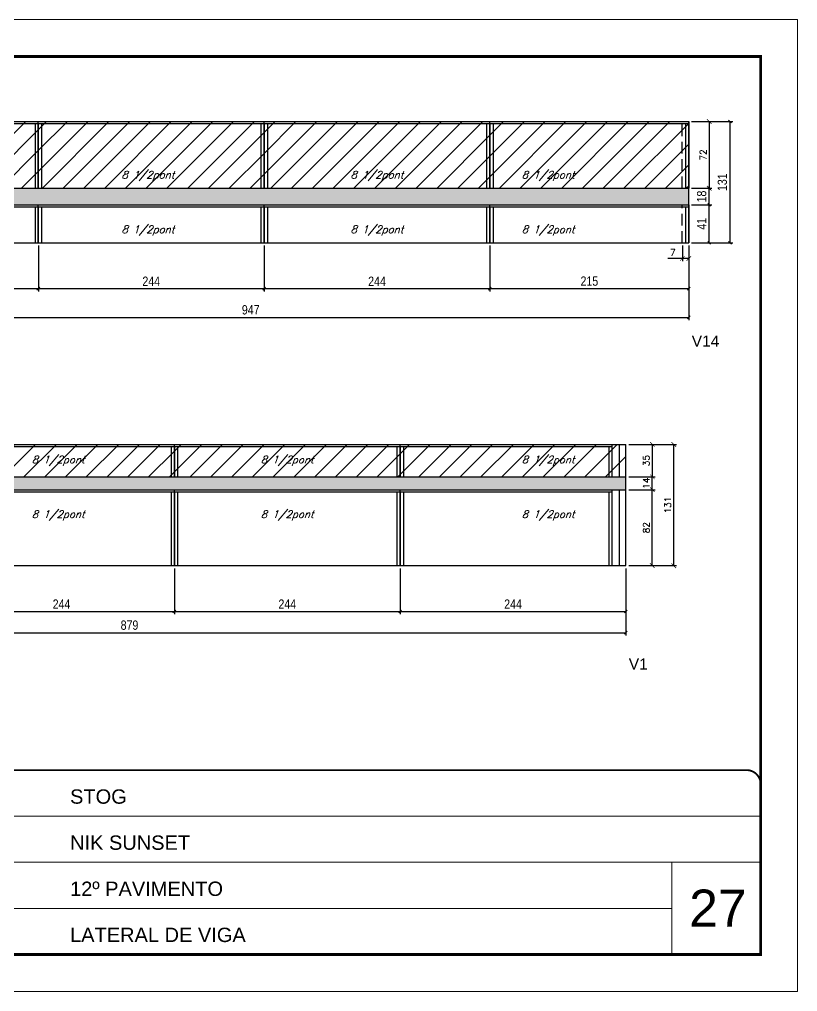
# Model space of a CAD drawing. Extents: x -10448 to -1189, y -11772 to 17235.
# Drawn here: x -6621 to -5780, y 8903 to 9953 of the extents above; entities that cross this region are included whole.
import ezdxf

# ---------------------------------------------------------------- set-up
doc = ezdxf.new("R2010")
doc.units = 0
for name, pattern in [('CONTINUO', [0]), ('DASHED', [0.75, 0.5, -0.25]), ('HIDDEN', [0.375, 0.25, -0.125])]:
    doc.linetypes.add(name, pattern=pattern)
for name, color, linetype in [('5', 5, 'Continuous'), ('COTA', 241, 'Continuous'), ('Painéis', 200, 'Continuous'), ('Reaproveitamento', 251, 'Continuous'), ('SARR_2.2x7', 40, 'Continuous'), ('SARR_3.5x7', 81, 'Continuous'), ('texto', 7, 'Continuous')]:
    doc.layers.add(name, color=color, linetype=linetype)
for name, color, linetype, lineweight in [('CARIMBO', 255, 'Continuous', 9), ('Folhas', 255, 'Continuous', 9), ('SARRAFO DE PRESSAO', 251, 'DASHED', 9)]:
    doc.layers.add(name, color=color, linetype=linetype, lineweight=lineweight)
doc.styles.add('ARIAL', font='arial.ttf')
doc.styles.add('COTA TECNICA', font='techl___.ttf', dxfattribs={"height": 10})
doc.styles.add('Romans', font='romans.shx')
doc.styles.get("Standard").update_dxf_attribs({"font": 'arial.ttf'})
doc.dimstyles.new('Cota Paínel', dxfattribs={"dimtxt": 7, "dimasz": 5, "dimexe": 3, "dimexo": 3, "dimgap": 3, "dimtad": 1, "dimdec": 1, "dimzin": 12, "dimdsep": 46, "dimtxsty": 'Romans', "dimblk": 'ARCHTICK', "dimcen": 0, "dimclrd": 4, "dimclre": 4, "dimclrt": 1, "dimadec": 1, "dimazin": 3, "dimtfac": 1, "dimtdec": 1, "dimtmove": 0, "dimatfit": 3, "dimldrblk": 'OBLIQUE', "dimfxl": 1, "dimtolj": 1, "dimtzin": 12, "dimarcsym": 0})
doc.dimstyles.new('PAINEL', dxfattribs={"dimtxt": 10, "dimasz": 3, "dimexe": 3, "dimexo": 3, "dimgap": 3, "dimtad": 1, "dimdec": 1, "dimzin": 12, "dimdsep": 46, "dimtxsty": 'COTA TECNICA', "dimblk1": 'OBLIQUE', "dimblk2": 'OBLIQUE', "dimsah": 1, "dimcen": 0.9, "dimclrd": 4, "dimclre": 4, "dimclrt": 240, "dimadec": 1, "dimazin": 3, "dimtfac": 1, "dimtdec": 1, "dimtmove": 0, "dimatfit": 3, "dimfxl": 1, "dimtolj": 1, "dimtzin": 12, "dimarcsym": 0})

# ---------------------------------------------------------------- blocks, each defined once
blk = doc.blocks.new('9999999999')
at = {"color": 30, "linetype": 'CONTINUO'}
for p, q in [((98564.6, 34379.6), (99584, 34379.6)), ((98564.6, 34329.8), (99488, 34329.8)), ((99584, 34329.8), (99488, 34329.8)), ((99488, 34329.8), (99488, 34230.2)), ((98564.6, 34280), (99488, 34280))]:
    blk.add_line(p, q, dxfattribs=at)
at = {"color": 30, "linetype": 'CONTINUO', "const_width": 2}
blk.add_lwpolyline([(99584, 34230.2), (99584, 34414.4, 0.414214), (99569, 34429.4), (98229, 34429.4, 0.414214), (98214, 34414.4), (98214, 34245.2, 0.414214), (98229, 34230.2), (99584, 34230.2)], format="xyb", dxfattribs=at)
at = {"layer": 'Folhas'}
blk.add_lwpolyline([(98139, 34190.2), (99624, 34190.2), (99624, 35240.2), (98139, 35240.2)], close=True, dxfattribs=at)
at = {"layer": 'Folhas', "color": 30, "const_width": 3}
blk.add_lwpolyline([(98214, 34230.2), (99584, 34230.2), (99584, 35200.2), (98214, 35200.2)], close=True, dxfattribs=at)
at = {"color": 7, "linetype": 'Continuous', "ltscale": 5, "style": 'ARIAL'}
for s, height, p in [('STOG', 15.48, (98837.7, 34393.1)), ('NIK SUNSET', 15.48, (98837.7, 34343.3)), ('12º PAVIMENTO', 15.483, (98837.7, 34293.5)), ('LATERAL DE VIGA', 15.483, (98837.7, 34243.7))]:
    blk.add_text(s, height=height, dxfattribs=at).set_placement(p)
blk = doc.blocks.new('_Oblique')
at = {"color": 0, "linetype": 'ByBlock', "lineweight": -2}
blk.add_line((-0.5, -0.5), (0.5, 0.5), dxfattribs=at)
blk = doc.blocks.new('*D701')
at = {"layer": 'COTA', "color": 4, "linetype": 'ByBlock', "lineweight": -2, "transparency": 16777216}
for p, q in [((-5894.3, 9752.5), (-5872.3, 9752.5)), ((-5875.3, 9711.5), (-5875.3, 9752.5)), ((-5894.3, 9711.5), (-5872.3, 9711.5))]:
    blk.add_line(p, q, dxfattribs=at)
at = {"layer": 'Defpoints', "color": 0, "linetype": 'ByBlock', "transparency": 16777216}
for p in [(-5897.3, 9752.5), (-5875.3, 9752.5), (-5897.3, 9711.5)]:
    blk.add_point(p, dxfattribs=at)
at = {"layer": 'COTA', "color": 4, "linetype": 'ByBlock', "lineweight": -2, "transparency": 16777216, "xscale": 3, "yscale": 3, "zscale": 3}
for p, rotation in [((-5875.3, 9752.5), 90), ((-5875.3, 9711.5), 270)]:
    blk.add_blockref('_Oblique', p, dxfattribs=dict(at, rotation=rotation))
at = {"layer": 'COTA', "color": 240, "linetype": 'ByBlock', "transparency": 16777216, "insert": (-5883.4, 9732), "char_height": 10, "attachment_point": 5, "rotation": 90, "style": 'COTA TECNICA'}
blk.add_mtext('\\A1;41', dxfattribs=at)
blk = doc.blocks.new('*D702')
at = {"layer": 'COTA', "color": 4, "linetype": 'ByBlock', "lineweight": -2, "transparency": 16777216}
for p, q in [((-5894.3, 9770.5), (-5872.3, 9770.5)), ((-5875.3, 9752.5), (-5875.3, 9770.5)), ((-5894.3, 9752.5), (-5872.3, 9752.5))]:
    blk.add_line(p, q, dxfattribs=at)
at = {"layer": 'Defpoints', "color": 0, "linetype": 'ByBlock', "transparency": 16777216}
for p in [(-5897.3, 9770.5), (-5875.3, 9770.5), (-5897.3, 9752.5)]:
    blk.add_point(p, dxfattribs=at)
at = {"layer": 'COTA', "color": 4, "linetype": 'ByBlock', "lineweight": -2, "transparency": 16777216, "xscale": 3, "yscale": 3, "zscale": 3}
for p, rotation in [((-5875.3, 9770.5), 90), ((-5875.3, 9752.5), 270)]:
    blk.add_blockref('_Oblique', p, dxfattribs=dict(at, rotation=rotation))
at = {"layer": 'COTA', "color": 240, "linetype": 'ByBlock', "transparency": 16777216, "insert": (-5883.4, 9761.5), "char_height": 10, "attachment_point": 5, "rotation": 90, "style": 'COTA TECNICA'}
blk.add_mtext('\\A1;18', dxfattribs=at)
blk = doc.blocks.new('*D703')
at = {"layer": 'COTA', "color": 4, "linetype": 'ByBlock', "lineweight": -2, "transparency": 16777216}
for p, q in [((-5894.3, 9842.5), (-5849.8, 9842.5)), ((-5852.8, 9711.5), (-5852.8, 9842.5)), ((-5894.3, 9711.5), (-5849.8, 9711.5))]:
    blk.add_line(p, q, dxfattribs=at)
at = {"layer": 'Defpoints', "color": 0, "linetype": 'ByBlock', "transparency": 16777216}
for p in [(-5897.3, 9842.5), (-5852.8, 9842.5), (-5897.3, 9711.5)]:
    blk.add_point(p, dxfattribs=at)
at = {"layer": 'COTA', "color": 4, "linetype": 'ByBlock', "lineweight": -2, "transparency": 16777216, "xscale": 3, "yscale": 3, "zscale": 3}
for p, rotation in [((-5852.8, 9842.5), 90), ((-5852.8, 9711.5), 270)]:
    blk.add_blockref('_Oblique', p, dxfattribs=dict(at, rotation=rotation))
at = {"layer": 'COTA', "color": 240, "linetype": 'ByBlock', "transparency": 16777216, "insert": (-5861.1, 9777), "char_height": 10, "attachment_point": 5, "rotation": 90, "style": 'COTA TECNICA'}
blk.add_mtext('\\A1;131', dxfattribs=at)
blk = doc.blocks.new('*D704')
at = {"layer": 'COTA', "color": 4, "linetype": 'ByBlock', "lineweight": -2, "transparency": 16777216}
for p, q in [((-6844.3, 9708.5), (-6844.3, 9659)), ((-6600.3, 9708.5), (-6600.3, 9659)), ((-6844.3, 9662), (-6600.3, 9662))]:
    blk.add_line(p, q, dxfattribs=at)
at = {"layer": 'Defpoints', "color": 0, "linetype": 'ByBlock', "transparency": 16777216}
for p in [(-6844.3, 9711.5), (-6600.3, 9711.5), (-6600.3, 9662)]:
    blk.add_point(p, dxfattribs=at)
at = {"layer": 'COTA', "color": 4, "linetype": 'ByBlock', "lineweight": -2, "transparency": 16777216, "xscale": 3, "yscale": 3, "zscale": 3, "rotation": 180}
blk.add_blockref('_Oblique', (-6844.3, 9662), dxfattribs=at)
at = {"layer": 'COTA', "color": 4, "linetype": 'ByBlock', "lineweight": -2, "transparency": 16777216, "xscale": 3, "yscale": 3, "zscale": 3}
blk.add_blockref('_Oblique', (-6600.3, 9662), dxfattribs=at)
at = {"layer": 'COTA', "color": 240, "linetype": 'ByBlock', "transparency": 16777216, "insert": (-6722.3, 9670), "char_height": 10, "attachment_point": 5, "style": 'COTA TECNICA'}
blk.add_mtext('\\A1;244', dxfattribs=at)
blk = doc.blocks.new('*D705')
at = {"layer": 'COTA', "color": 4, "linetype": 'ByBlock', "lineweight": -2, "transparency": 16777216}
for p, q in [((-6600.3, 9708.5), (-6600.3, 9659)), ((-6356.3, 9708.5), (-6356.3, 9659)), ((-6600.3, 9662), (-6356.3, 9662))]:
    blk.add_line(p, q, dxfattribs=at)
at = {"layer": 'Defpoints', "color": 0, "linetype": 'ByBlock', "transparency": 16777216}
for p in [(-6600.3, 9711.5), (-6356.3, 9711.5), (-6356.3, 9662)]:
    blk.add_point(p, dxfattribs=at)
at = {"layer": 'COTA', "color": 4, "linetype": 'ByBlock', "lineweight": -2, "transparency": 16777216, "xscale": 3, "yscale": 3, "zscale": 3, "rotation": 180}
blk.add_blockref('_Oblique', (-6600.3, 9662), dxfattribs=at)
at = {"layer": 'COTA', "color": 4, "linetype": 'ByBlock', "lineweight": -2, "transparency": 16777216, "xscale": 3, "yscale": 3, "zscale": 3}
blk.add_blockref('_Oblique', (-6356.3, 9662), dxfattribs=at)
at = {"layer": 'COTA', "color": 240, "linetype": 'ByBlock', "transparency": 16777216, "insert": (-6478.3, 9670), "char_height": 10, "attachment_point": 5, "style": 'COTA TECNICA'}
blk.add_mtext('\\A1;244', dxfattribs=at)
blk = doc.blocks.new('*D706')
at = {"layer": 'COTA', "color": 4, "linetype": 'ByBlock', "lineweight": -2, "transparency": 16777216}
for p, q in [((-6844.3, 9708.5), (-6844.3, 9628)), ((-5897.3, 9708.5), (-5897.3, 9628)), ((-6844.3, 9631), (-5897.3, 9631))]:
    blk.add_line(p, q, dxfattribs=at)
at = {"layer": 'Defpoints', "color": 0, "linetype": 'ByBlock', "transparency": 16777216}
for p in [(-6844.3, 9711.5), (-5897.3, 9711.5), (-5897.3, 9631)]:
    blk.add_point(p, dxfattribs=at)
at = {"layer": 'COTA', "color": 4, "linetype": 'ByBlock', "lineweight": -2, "transparency": 16777216, "xscale": 3, "yscale": 3, "zscale": 3, "rotation": 180}
blk.add_blockref('_Oblique', (-6844.3, 9631), dxfattribs=at)
at = {"layer": 'COTA', "color": 4, "linetype": 'ByBlock', "lineweight": -2, "transparency": 16777216, "xscale": 3, "yscale": 3, "zscale": 3}
blk.add_blockref('_Oblique', (-5897.3, 9631), dxfattribs=at)
at = {"layer": 'COTA', "color": 240, "linetype": 'ByBlock', "transparency": 16777216, "insert": (-6370.8, 9639.1), "char_height": 10, "attachment_point": 5, "style": 'COTA TECNICA'}
blk.add_mtext('\\A1;947', dxfattribs=at)
blk = doc.blocks.new('*D707')
at = {"layer": 'COTA', "color": 4, "linetype": 'ByBlock', "lineweight": -2, "transparency": 16777216}
for p, q in [((-6112.3, 9708.5), (-6112.3, 9659)), ((-5897.3, 9696.3), (-5897.3, 9659)), ((-6112.3, 9662), (-5897.3, 9662))]:
    blk.add_line(p, q, dxfattribs=at)
at = {"layer": 'Defpoints', "color": 0, "linetype": 'ByBlock', "transparency": 16777216}
for p in [(-6112.3, 9711.5), (-5897.3, 9699.3), (-5897.3, 9662)]:
    blk.add_point(p, dxfattribs=at)
at = {"layer": 'COTA', "color": 4, "linetype": 'ByBlock', "lineweight": -2, "transparency": 16777216, "xscale": 3, "yscale": 3, "zscale": 3, "rotation": 180}
blk.add_blockref('_Oblique', (-6112.3, 9662), dxfattribs=at)
at = {"layer": 'COTA', "color": 4, "linetype": 'ByBlock', "lineweight": -2, "transparency": 16777216, "xscale": 3, "yscale": 3, "zscale": 3}
blk.add_blockref('_Oblique', (-5897.3, 9662), dxfattribs=at)
at = {"layer": 'COTA', "color": 240, "linetype": 'ByBlock', "transparency": 16777216, "insert": (-6004.8, 9670.1), "char_height": 10, "attachment_point": 5, "style": 'COTA TECNICA'}
blk.add_mtext('\\A1;215', dxfattribs=at)
blk = doc.blocks.new('*D708')
at = {"layer": 'COTA', "color": 4, "linetype": 'ByBlock', "lineweight": -2, "transparency": 16777216}
for p, q in [((-6356.3, 9708.5), (-6356.3, 9659)), ((-6112.3, 9708.5), (-6112.3, 9659)), ((-6356.3, 9662), (-6112.3, 9662))]:
    blk.add_line(p, q, dxfattribs=at)
at = {"layer": 'Defpoints', "color": 0, "linetype": 'ByBlock', "transparency": 16777216}
for p in [(-6356.3, 9711.5), (-6112.3, 9711.5), (-6112.3, 9662)]:
    blk.add_point(p, dxfattribs=at)
at = {"layer": 'COTA', "color": 4, "linetype": 'ByBlock', "lineweight": -2, "transparency": 16777216, "xscale": 3, "yscale": 3, "zscale": 3, "rotation": 180}
blk.add_blockref('_Oblique', (-6356.3, 9662), dxfattribs=at)
at = {"layer": 'COTA', "color": 4, "linetype": 'ByBlock', "lineweight": -2, "transparency": 16777216, "xscale": 3, "yscale": 3, "zscale": 3}
blk.add_blockref('_Oblique', (-6112.3, 9662), dxfattribs=at)
at = {"layer": 'COTA', "color": 240, "linetype": 'ByBlock', "transparency": 16777216, "insert": (-6234.3, 9670), "char_height": 10, "attachment_point": 5, "style": 'COTA TECNICA'}
blk.add_mtext('\\A1;244', dxfattribs=at)
blk = doc.blocks.new('_ArchTick')
at = {"color": 0, "linetype": 'ByBlock', "const_width": 0.15}
blk.add_lwpolyline([(-0.5, -0.5), (0.5, 0.5)], dxfattribs=at)
blk = doc.blocks.new('*D709')
at = {"layer": 'COTA', "color": 4, "lineweight": -2, "transparency": 16777216}
for p, q in [((-5894.3, 9842.5), (-5872.3, 9842.5)), ((-5875.3, 9842.5), (-5875.3, 9770.5)), ((-5894.3, 9770.5), (-5872.3, 9770.5))]:
    blk.add_line(p, q, dxfattribs=at)
at = {"layer": 'Defpoints', "color": 0, "transparency": 16777216}
for p in [(-5897.3, 9842.5), (-5897.3, 9770.5), (-5875.3, 9770.5)]:
    blk.add_point(p, dxfattribs=at)
at = {"layer": 'COTA', "color": 4, "lineweight": -2, "transparency": 16777216, "xscale": 5, "yscale": 5, "zscale": 5}
for p, rotation in [((-5875.3, 9842.5), 90), ((-5875.3, 9770.5), 270)]:
    blk.add_blockref('_ArchTick', p, dxfattribs=dict(at, rotation=rotation))
at = {"layer": 'COTA', "color": 1, "transparency": 16777216, "insert": (-5881.8, 9806.5), "char_height": 7, "attachment_point": 5, "rotation": 90, "style": 'Romans'}
blk.add_mtext('\\A1;72', dxfattribs=at)
blk = doc.blocks.new('*D711')
at = {"layer": 'COTA', "color": 4, "lineweight": -2, "transparency": 16777216}
for p, q in [((-5904.3, 9708.5), (-5904.3, 9691.6)), ((-5897.3, 9708.5), (-5897.3, 9691.6)), ((-5904.3, 9694.6), (-5920, 9694.6)), ((-5897.3, 9694.6), (-5904.3, 9694.6))]:
    blk.add_line(p, q, dxfattribs=at)
at = {"layer": 'Defpoints', "color": 0, "transparency": 16777216}
for p in [(-5904.3, 9711.5), (-5897.3, 9711.5), (-5904.3, 9694.6)]:
    blk.add_point(p, dxfattribs=at)
at = {"layer": 'COTA', "color": 4, "lineweight": -2, "transparency": 16777216, "xscale": 5, "yscale": 5, "zscale": 5, "rotation": 180}
blk.add_blockref('_ArchTick', (-5904.3, 9694.6), dxfattribs=at)
at = {"layer": 'COTA', "color": 4, "lineweight": -2, "transparency": 16777216, "xscale": 5, "yscale": 5, "zscale": 5}
blk.add_blockref('_ArchTick', (-5897.3, 9694.6), dxfattribs=at)
at = {"layer": 'COTA', "color": 1, "transparency": 16777216, "insert": (-5914.7, 9701.1), "char_height": 7, "attachment_point": 5, "style": 'Romans'}
blk.add_mtext('\\A1;7', dxfattribs=at)
blk = doc.blocks.new('*D712')
at = {"layer": 'COTA', "color": 4, "lineweight": -2, "transparency": 16777216}
for p, q in [((-5962.3, 9444.8), (-5933.8, 9444.8)), ((-5936.8, 9362.8), (-5936.8, 9444.8)), ((-5962.3, 9362.8), (-5933.8, 9362.8))]:
    blk.add_line(p, q, dxfattribs=at)
at = {"layer": 'Defpoints', "color": 0, "transparency": 16777216}
for p in [(-5965.3, 9444.8), (-5936.8, 9444.8), (-5965.3, 9362.8)]:
    blk.add_point(p, dxfattribs=at)
at = {"layer": 'COTA', "color": 4, "lineweight": -2, "transparency": 16777216, "xscale": 5, "yscale": 5, "zscale": 5}
for p, rotation in [((-5936.8, 9444.8), 90), ((-5936.8, 9362.8), 270)]:
    blk.add_blockref('_ArchTick', p, dxfattribs=dict(at, rotation=rotation))
at = {"layer": 'COTA', "color": 1, "transparency": 16777216, "insert": (-5943.3, 9403.8), "char_height": 7, "attachment_point": 5, "rotation": 90, "style": 'Romans'}
blk.add_mtext('\\A1;82', dxfattribs=at)
blk = doc.blocks.new('*D713')
at = {"layer": 'COTA', "color": 4, "lineweight": -2, "transparency": 16777216}
for p, q in [((-5962.3, 9458.8), (-5933.8, 9458.8)), ((-5936.8, 9444.8), (-5936.8, 9458.8)), ((-5962.3, 9444.8), (-5933.8, 9444.8))]:
    blk.add_line(p, q, dxfattribs=at)
at = {"layer": 'Defpoints', "color": 0, "transparency": 16777216}
for p in [(-5965.3, 9458.8), (-5936.8, 9458.8), (-5965.3, 9444.8)]:
    blk.add_point(p, dxfattribs=at)
at = {"layer": 'COTA', "color": 4, "lineweight": -2, "transparency": 16777216, "xscale": 5, "yscale": 5, "zscale": 5}
for p, rotation in [((-5936.8, 9458.8), 90), ((-5936.8, 9444.8), 270)]:
    blk.add_blockref('_ArchTick', p, dxfattribs=dict(at, rotation=rotation))
at = {"layer": 'COTA', "color": 1, "transparency": 16777216, "insert": (-5943.3, 9451.8), "char_height": 7, "attachment_point": 5, "rotation": 90, "style": 'Romans'}
blk.add_mtext('\\A1;14', dxfattribs=at)
blk = doc.blocks.new('*D714')
at = {"layer": 'COTA', "color": 4, "lineweight": -2, "transparency": 16777216}
for p, q in [((-5962.3, 9493.8), (-5910.6, 9493.8)), ((-5913.6, 9362.8), (-5913.6, 9493.8)), ((-5962.3, 9362.8), (-5910.6, 9362.8))]:
    blk.add_line(p, q, dxfattribs=at)
at = {"layer": 'Defpoints', "color": 0, "transparency": 16777216}
for p in [(-5965.3, 9493.8), (-5913.6, 9493.8), (-5965.3, 9362.8)]:
    blk.add_point(p, dxfattribs=at)
at = {"layer": 'COTA', "color": 4, "lineweight": -2, "transparency": 16777216, "xscale": 5, "yscale": 5, "zscale": 5}
for p, rotation in [((-5913.6, 9493.8), 90), ((-5913.6, 9362.8), 270)]:
    blk.add_blockref('_ArchTick', p, dxfattribs=dict(at, rotation=rotation))
at = {"layer": 'COTA', "color": 1, "transparency": 16777216, "insert": (-5920.1, 9428.3), "char_height": 7, "attachment_point": 5, "rotation": 90, "style": 'Romans'}
blk.add_mtext('\\A1;131', dxfattribs=at)
blk = doc.blocks.new('*D716')
at = {"layer": 'COTA', "color": 4, "linetype": 'ByBlock', "lineweight": -2, "transparency": 16777216}
for p, q in [((-6697.3, 9359.8), (-6697.3, 9310.3)), ((-6453.3, 9359.8), (-6453.3, 9310.3)), ((-6697.3, 9313.3), (-6453.3, 9313.3))]:
    blk.add_line(p, q, dxfattribs=at)
at = {"layer": 'Defpoints', "color": 0, "linetype": 'ByBlock', "transparency": 16777216}
for p in [(-6697.3, 9362.8), (-6453.3, 9362.8), (-6453.3, 9313.3)]:
    blk.add_point(p, dxfattribs=at)
at = {"layer": 'COTA', "color": 4, "linetype": 'ByBlock', "lineweight": -2, "transparency": 16777216, "xscale": 3, "yscale": 3, "zscale": 3, "rotation": 180}
blk.add_blockref('_Oblique', (-6697.3, 9313.3), dxfattribs=at)
at = {"layer": 'COTA', "color": 4, "linetype": 'ByBlock', "lineweight": -2, "transparency": 16777216, "xscale": 3, "yscale": 3, "zscale": 3}
blk.add_blockref('_Oblique', (-6453.3, 9313.3), dxfattribs=at)
at = {"layer": 'COTA', "color": 240, "linetype": 'ByBlock', "transparency": 16777216, "insert": (-6575.3, 9321.3), "char_height": 10, "attachment_point": 5, "style": 'COTA TECNICA'}
blk.add_mtext('\\A1;244', dxfattribs=at)
blk = doc.blocks.new('*D717')
at = {"layer": 'COTA', "color": 4, "linetype": 'ByBlock', "lineweight": -2, "transparency": 16777216}
for p, q in [((-6844.3, 9359.8), (-6844.3, 9287.4)), ((-5965.3, 9359.8), (-5965.3, 9287.4)), ((-6844.3, 9290.4), (-5965.3, 9290.4))]:
    blk.add_line(p, q, dxfattribs=at)
at = {"layer": 'Defpoints', "color": 0, "linetype": 'ByBlock', "transparency": 16777216}
for p in [(-6844.3, 9362.8), (-5965.3, 9362.8), (-5965.3, 9290.4)]:
    blk.add_point(p, dxfattribs=at)
at = {"layer": 'COTA', "color": 4, "linetype": 'ByBlock', "lineweight": -2, "transparency": 16777216, "xscale": 3, "yscale": 3, "zscale": 3, "rotation": 180}
blk.add_blockref('_Oblique', (-6844.3, 9290.4), dxfattribs=at)
at = {"layer": 'COTA', "color": 4, "linetype": 'ByBlock', "lineweight": -2, "transparency": 16777216, "xscale": 3, "yscale": 3, "zscale": 3}
blk.add_blockref('_Oblique', (-5965.3, 9290.4), dxfattribs=at)
at = {"layer": 'COTA', "color": 240, "linetype": 'ByBlock', "transparency": 16777216, "insert": (-6501.8, 9298.5), "char_height": 10, "attachment_point": 5, "style": 'COTA TECNICA'}
blk.add_mtext('\\A1;879', dxfattribs=at)
blk = doc.blocks.new('*D718')
at = {"layer": 'COTA', "color": 4, "linetype": 'ByBlock', "lineweight": -2, "transparency": 16777216}
for p, q in [((-6209.3, 9359.8), (-6209.3, 9310.3)), ((-5965.3, 9347.6), (-5965.3, 9310.3)), ((-6209.3, 9313.3), (-5965.3, 9313.3))]:
    blk.add_line(p, q, dxfattribs=at)
at = {"layer": 'Defpoints', "color": 0, "linetype": 'ByBlock', "transparency": 16777216}
for p in [(-6209.3, 9362.8), (-5965.3, 9350.6), (-5965.3, 9313.3)]:
    blk.add_point(p, dxfattribs=at)
at = {"layer": 'COTA', "color": 4, "linetype": 'ByBlock', "lineweight": -2, "transparency": 16777216, "xscale": 3, "yscale": 3, "zscale": 3, "rotation": 180}
blk.add_blockref('_Oblique', (-6209.3, 9313.3), dxfattribs=at)
at = {"layer": 'COTA', "color": 4, "linetype": 'ByBlock', "lineweight": -2, "transparency": 16777216, "xscale": 3, "yscale": 3, "zscale": 3}
blk.add_blockref('_Oblique', (-5965.3, 9313.3), dxfattribs=at)
at = {"layer": 'COTA', "color": 240, "linetype": 'ByBlock', "transparency": 16777216, "insert": (-6087.3, 9321.3), "char_height": 10, "attachment_point": 5, "style": 'COTA TECNICA'}
blk.add_mtext('\\A1;244', dxfattribs=at)
blk = doc.blocks.new('*D720')
at = {"layer": 'COTA', "color": 4, "linetype": 'ByBlock', "lineweight": -2, "transparency": 16777216}
for p, q in [((-6453.3, 9359.8), (-6453.3, 9310.3)), ((-6209.3, 9359.8), (-6209.3, 9310.3)), ((-6453.3, 9313.3), (-6209.3, 9313.3))]:
    blk.add_line(p, q, dxfattribs=at)
at = {"layer": 'Defpoints', "color": 0, "linetype": 'ByBlock', "transparency": 16777216}
for p in [(-6453.3, 9362.8), (-6209.3, 9362.8), (-6209.3, 9313.3)]:
    blk.add_point(p, dxfattribs=at)
at = {"layer": 'COTA', "color": 4, "linetype": 'ByBlock', "lineweight": -2, "transparency": 16777216, "xscale": 3, "yscale": 3, "zscale": 3, "rotation": 180}
blk.add_blockref('_Oblique', (-6453.3, 9313.3), dxfattribs=at)
at = {"layer": 'COTA', "color": 4, "linetype": 'ByBlock', "lineweight": -2, "transparency": 16777216, "xscale": 3, "yscale": 3, "zscale": 3}
blk.add_blockref('_Oblique', (-6209.3, 9313.3), dxfattribs=at)
at = {"layer": 'COTA', "color": 240, "linetype": 'ByBlock', "transparency": 16777216, "insert": (-6331.3, 9321.3), "char_height": 10, "attachment_point": 5, "style": 'COTA TECNICA'}
blk.add_mtext('\\A1;244', dxfattribs=at)
blk = doc.blocks.new('*D719')
at = {"layer": 'COTA', "color": 4, "lineweight": -2, "transparency": 16777216}
for p, q in [((-5962.3, 9493.8), (-5933.8, 9493.8)), ((-5936.8, 9493.8), (-5936.8, 9458.8)), ((-5962.3, 9458.8), (-5933.8, 9458.8))]:
    blk.add_line(p, q, dxfattribs=at)
at = {"layer": 'Defpoints', "color": 0, "transparency": 16777216}
for p in [(-5965.3, 9493.8), (-5965.3, 9458.8), (-5936.8, 9458.8)]:
    blk.add_point(p, dxfattribs=at)
at = {"layer": 'COTA', "color": 4, "lineweight": -2, "transparency": 16777216, "xscale": 5, "yscale": 5, "zscale": 5}
for p, rotation in [((-5936.8, 9493.8), 90), ((-5936.8, 9458.8), 270)]:
    blk.add_blockref('_ArchTick', p, dxfattribs=dict(at, rotation=rotation))
at = {"layer": 'COTA', "color": 1, "transparency": 16777216, "insert": (-5943.3, 9476.3), "char_height": 7, "attachment_point": 5, "rotation": 90, "style": 'Romans'}
blk.add_mtext('\\A1;35', dxfattribs=at)

msp = doc.modelspace()

# ---------------------------------------------------------------- hatches: boundary and pattern name
at = {"layer": 'COTA', "linetype": 'ByBlock'}
h = msp.add_hatch(dxfattribs=at)
h.set_pattern_fill('AR-CONC', color=256, scale=0.03)
h.paths.add_polyline_path([(-6844.34, 9770.52), (-6844.34, 9752.52), (-5897.34, 9752.52), (-5897.34, 9770.52)])
h = msp.add_hatch(dxfattribs=at)
h.set_pattern_fill('AR-CONC', color=256, scale=0.03)
h.paths.add_polyline_path([(-5965.34, 9444.82), (-5965.34, 9458.82), (-6844.34, 9458.82), (-6844.34, 9444.82)])
at = {"layer": 'Reaproveitamento'}
h = msp.add_hatch(dxfattribs=at)
h.set_pattern_fill('ANSI31', color=256, scale=5)
h.paths.add_polyline_path([(-6844.34, 9842.52), (-6844.34, 9770.52), (-6600.34, 9770.52), (-6600.34, 9842.52)])
h = msp.add_hatch(dxfattribs=at)
h.set_pattern_fill('ANSI31', color=256, scale=5)
h.paths.add_polyline_path([(-6600.34, 9842.52), (-6600.34, 9770.52), (-6356.34, 9770.52), (-6356.34, 9842.52)])
h = msp.add_hatch(dxfattribs=at)
h.set_pattern_fill('ANSI31', color=256, scale=5)
h.paths.add_polyline_path([(-6356.34, 9842.52), (-6356.34, 9770.52), (-6112.34, 9770.52), (-6112.34, 9842.52)])
h = msp.add_hatch(dxfattribs=at)
h.set_pattern_fill('ANSI31', color=256, scale=5)
h.paths.add_polyline_path([(-6112.34, 9842.52), (-6112.34, 9770.52), (-5897.34, 9770.52), (-5897.34, 9842.52)])
h = msp.add_hatch(dxfattribs=at)
h.set_pattern_fill('ANSI31', color=256, scale=5)
h.paths.add_polyline_path([(-6697.34, 9493.82), (-6697.34, 9458.82), (-6453.34, 9458.82), (-6453.34, 9493.82)])
h = msp.add_hatch(dxfattribs=at)
h.set_pattern_fill('ANSI31', color=256, scale=5)
h.paths.add_polyline_path([(-6209.34, 9458.82), (-6209.34, 9493.82), (-6453.34, 9493.82), (-6453.34, 9458.82)])
h = msp.add_hatch(dxfattribs=at)
h.set_pattern_fill('ANSI31', color=256, scale=5)
h.paths.add_polyline_path([(-6209.34, 9493.82), (-6209.34, 9458.82), (-5965.34, 9458.82), (-5965.34, 9493.82)])

# ---------------------------------------------------------------- linework, layer by layer
at = {"layer": 'COTA', "linetype": 'ByBlock'}
for p, q in [((-5897.34, 9752.52), (-5897.34, 9770.52)), ((-5965.34, 9444.82), (-5965.34, 9458.82))]:
    msp.add_line(p, q, dxfattribs=at)
at = {"layer": 'Painéis', "linetype": 'ByBlock'}
for p, q in [((-6844.34, 9842.52), (-5897.34, 9842.52)), ((-6600.34, 9770.52), (-6600.34, 9842.52)), ((-6356.34, 9770.52), (-6356.34, 9842.52)), ((-6112.34, 9770.52), (-6112.34, 9842.52)), ((-5897.34, 9770.52), (-5897.34, 9842.52)), ((-6844.34, 9770.52), (-5897.34, 9770.52)), ((-6844.34, 9752.52), (-5897.34, 9752.52)), ((-6600.34, 9711.52), (-6600.34, 9752.52)), ((-6356.34, 9711.52), (-6356.34, 9752.52)), ((-6112.34, 9711.52), (-6112.34, 9752.52)), ((-5897.34, 9711.52), (-5897.34, 9752.52)), ((-6844.34, 9711.52), (-5897.34, 9711.52)), ((-6844.34, 9493.82), (-5965.34, 9493.82)), ((-6453.34, 9458.82), (-6453.34, 9493.82)), ((-6209.34, 9458.82), (-6209.34, 9493.82)), ((-5965.34, 9458.82), (-5965.34, 9493.82)), ((-6844.34, 9458.82), (-5965.34, 9458.82)), ((-6844.34, 9444.82), (-5965.34, 9444.82)), ((-6453.34, 9362.82), (-6453.34, 9444.82)), ((-6209.34, 9362.82), (-6209.34, 9444.82)), ((-5965.34, 9362.82), (-5965.34, 9444.82)), ((-6844.34, 9362.82), (-5965.34, 9362.82))]:
    msp.add_line(p, q, dxfattribs=at)
at = {"layer": 'SARR_2.2x7', "linetype": 'Continuous'}
for p, q in [((-6844.34, 9840.32), (-6600.34, 9840.32)), ((-6600.34, 9840.32), (-6356.34, 9840.32)), ((-6356.34, 9840.32), (-6112.34, 9840.32)), ((-6112.34, 9840.32), (-5897.34, 9840.32)), ((-6844.34, 9750.32), (-6600.34, 9750.32)), ((-6600.34, 9750.32), (-6356.34, 9750.32)), ((-6356.34, 9750.32), (-6112.34, 9750.32)), ((-6112.34, 9750.32), (-5897.34, 9750.32)), ((-5972.34, 9458.82), (-5972.34, 9493.82)), ((-6697.34, 9491.62), (-6453.34, 9491.62)), ((-6453.34, 9491.62), (-6209.34, 9491.62)), ((-6209.34, 9491.62), (-5980.34, 9491.62)), ((-6697.34, 9442.62), (-6453.34, 9442.62)), ((-6453.34, 9442.62), (-6209.34, 9442.62)), ((-6209.34, 9442.62), (-5980.34, 9442.62)), ((-5972.34, 9362.82), (-5972.34, 9444.82))]:
    msp.add_line(p, q, dxfattribs=at)
at = {"layer": 'SARR_2.2x7', "linetype": 'HIDDEN', "ltscale": 50}
for p, q in [((-5904.34, 9770.52), (-5904.34, 9842.52)), ((-5904.34, 9711.52), (-5904.34, 9752.52))]:
    msp.add_line(p, q, dxfattribs=at)
at = {"layer": 'SARR_3.5x7'}
for p, q in [((-6603.84, 9840.32), (-6603.84, 9770.52)), ((-6600.34, 9840.32), (-6600.34, 9770.52)), ((-6596.84, 9840.32), (-6596.84, 9770.52)), ((-6359.84, 9840.32), (-6359.84, 9770.52)), ((-6356.34, 9840.32), (-6356.34, 9770.52)), ((-6352.84, 9840.32), (-6352.84, 9770.52)), ((-6115.84, 9840.32), (-6115.84, 9770.52)), ((-6112.34, 9840.32), (-6112.34, 9770.52)), ((-6108.84, 9840.32), (-6108.84, 9770.52)), ((-5900.84, 9840.32), (-5900.84, 9770.52)), ((-5897.34, 9842.52), (-5897.34, 9770.52)), ((-6603.84, 9770.52), (-6600.34, 9770.52)), ((-6600.34, 9770.52), (-6596.84, 9770.52)), ((-6359.84, 9770.52), (-6356.34, 9770.52)), ((-6356.34, 9770.52), (-6352.84, 9770.52)), ((-6115.84, 9770.52), (-6112.34, 9770.52)), ((-6112.34, 9770.52), (-6108.84, 9770.52)), ((-5900.84, 9770.52), (-5897.34, 9770.52)), ((-6603.84, 9750.32), (-6603.84, 9711.52)), ((-6600.34, 9750.32), (-6600.34, 9711.52)), ((-6596.84, 9750.32), (-6596.84, 9711.52)), ((-6359.84, 9750.32), (-6359.84, 9711.52)), ((-6356.34, 9750.32), (-6356.34, 9711.52)), ((-6352.84, 9750.32), (-6352.84, 9711.52)), ((-6115.84, 9750.32), (-6115.84, 9711.52)), ((-6112.34, 9750.32), (-6112.34, 9711.52)), ((-6108.84, 9750.32), (-6108.84, 9711.52)), ((-5900.84, 9750.32), (-5900.84, 9711.52)), ((-5897.34, 9752.52), (-5897.34, 9711.52)), ((-6603.84, 9711.52), (-6600.34, 9711.52)), ((-6600.34, 9711.52), (-6596.84, 9711.52)), ((-6359.84, 9711.52), (-6356.34, 9711.52)), ((-6356.34, 9711.52), (-6352.84, 9711.52)), ((-6115.84, 9711.52), (-6112.34, 9711.52)), ((-6112.34, 9711.52), (-6108.84, 9711.52)), ((-5900.84, 9711.52), (-5897.34, 9711.52)), ((-5980.34, 9493.82), (-5980.34, 9458.82)), ((-6456.84, 9491.62), (-6456.84, 9458.82)), ((-6453.34, 9491.62), (-6453.34, 9458.82)), ((-6449.84, 9491.62), (-6449.84, 9458.82)), ((-6212.84, 9491.62), (-6212.84, 9458.82)), ((-6209.34, 9491.62), (-6209.34, 9458.82)), ((-6205.84, 9491.62), (-6205.84, 9458.82)), ((-5983.84, 9491.62), (-5983.84, 9458.82)), ((-6456.84, 9458.82), (-6453.34, 9458.82)), ((-6453.34, 9458.82), (-6449.84, 9458.82)), ((-6212.84, 9458.82), (-6209.34, 9458.82)), ((-6209.34, 9458.82), (-6205.84, 9458.82)), ((-5983.84, 9458.82), (-5980.34, 9458.82)), ((-6456.84, 9442.62), (-6456.84, 9362.82)), ((-6453.34, 9442.62), (-6453.34, 9362.82)), ((-6449.84, 9442.62), (-6449.84, 9362.82)), ((-6212.84, 9442.62), (-6212.84, 9362.82)), ((-6209.34, 9442.62), (-6209.34, 9362.82)), ((-6205.84, 9442.62), (-6205.84, 9362.82)), ((-5983.84, 9442.62), (-5983.84, 9362.82)), ((-5980.34, 9444.82), (-5980.34, 9362.82)), ((-6456.84, 9362.82), (-6453.34, 9362.82)), ((-6453.34, 9362.82), (-6449.84, 9362.82)), ((-6212.84, 9362.82), (-6209.34, 9362.82)), ((-6209.34, 9362.82), (-6205.84, 9362.82)), ((-5983.84, 9362.82), (-5980.34, 9362.82))]:
    msp.add_line(p, q, dxfattribs=at)

# ---------------------------------------------------------------- block references
at = {"layer": 'SARRAFO DE PRESSAO', "color": 6, "linetype": 'ByBlock'}
msp.add_blockref('9999999999', (-105403.76, -25287.43), dxfattribs=at)

# ---------------------------------------------------------------- texts
at = {"layer": '5', "linetype": 'Continuous'}
for s, p in [('V14', (-5894.18, 9599.31)), ('V1', (-5962.18, 9250.6))]:
    msp.add_text(s, height=12, rotation=0.00004, dxfattribs=at).set_placement(p)
at = {"layer": 'CARIMBO', "style": 'ARIAL'}
msp.add_text('27', height=40, dxfattribs=at).set_placement((-5896.92, 8972.92))
at = {"layer": 'texto', "color": 2, "char_height": 8, "attachment_point": 5, "style": 'Romans'}
for insert in [(-6481.84, 9783.74), (-6234.34, 9783.74), (-6049.34, 9783.74), (-6481.84, 9724.74), (-6234.34, 9724.74), (-6049.34, 9724.74), (-6578.84, 9476.04), (-6331.34, 9476.04), (-6049.34, 9476.04), (-6578.84, 9417.04), (-6331.34, 9417.04), (-6049.34, 9417.04)]:
    msp.add_mtext('{\\Q19;\\C256;8 1/2pont}', dxfattribs=dict(at, insert=insert))

# ---------------------------------------------------------------- dimensions: what is measured, and where the dimension line sits
at = {"layer": 'COTA'}
for base, p1, p2, picture, middle in [((-5875.34, 9770.52), (-5897.34, 9842.52), (-5897.34, 9770.52), '*D709', (-5881.84, 9806.52)), ((-5936.76, 9458.82), (-5965.34, 9493.82), (-5965.34, 9458.82), '*D719', (-5943.26, 9476.32)), ((-5936.76, 9444.82), (-5965.34, 9362.82), (-5965.34, 9444.82), '*D712', (-5943.26, 9403.82))]:
    dim = msp.add_linear_dim(base=base, p1=p1, p2=p2, angle=90, dimstyle='Cota Paínel', dxfattribs=at)
    dim.commit()
    dim.dimension.update_dxf_attribs({"geometry": picture, "text_midpoint": middle})
at = {"layer": 'COTA', "linetype": 'ByBlock'}
for base, p1, p2, picture, middle in [((-5852.84, 9842.52), (-5897.34, 9711.52), (-5897.34, 9842.52), '*D703', (-5861.06, 9777.02)), ((-5875.34, 9770.52), (-5897.34, 9752.52), (-5897.34, 9770.52), '*D702', (-5883.43, 9761.52)), ((-5875.34, 9752.52), (-5897.34, 9711.52), (-5897.34, 9752.52), '*D701', (-5883.41, 9732.02))]:
    dim = msp.add_linear_dim(base=base, p1=p1, p2=p2, angle=90, dimstyle='PAINEL', dxfattribs=at)
    dim.commit()
    dim.dimension.update_dxf_attribs({"geometry": picture, "text_midpoint": middle})
for base, p1, p2, picture, middle in [((-6600.34, 9661.96), (-6844.34, 9711.52), (-6600.34, 9711.52), '*D704', (-6722.34, 9670.03)), ((-5897.34, 9630.96), (-6844.34, 9711.52), (-5897.34, 9711.52), '*D706', (-6370.84, 9639.07)), ((-6112.34, 9661.96), (-6356.34, 9711.52), (-6112.34, 9711.52), '*D708', (-6234.34, 9670.03)), ((-5897.34, 9661.96), (-6112.34, 9711.52), (-5897.34, 9699.27), '*D707', (-6004.84, 9670.07)), ((-6209.34, 9313.25), (-6453.34, 9362.82), (-6209.34, 9362.82), '*D720', (-6331.34, 9321.33)), ((-5965.34, 9313.25), (-6209.34, 9362.82), (-5965.34, 9350.57), '*D718', (-6087.34, 9321.33))]:
    dim = msp.add_linear_dim(base=base, p1=p1, p2=p2, dimstyle='PAINEL', dxfattribs=at)
    dim.commit()
    dim.dimension.update_dxf_attribs({"geometry": picture, "text_midpoint": middle})
for base, p1, p2, picture, middle in [((-6356.34, 9661.96), (-6600.34, 9711.52), (-6356.34, 9711.52), '*D705', (-6478.34, 9670.03)), ((-6453.34, 9313.25), (-6697.34, 9362.82), (-6453.34, 9362.82), '*D716', (-6575.34, 9321.33))]:
    dim = msp.add_linear_dim(base=base, p1=p1, p2=p2, dimstyle='PAINEL', override={"dimtmove": 1}, dxfattribs=at)
    dim.commit()
    dim.dimension.update_dxf_attribs({"geometry": picture, "text_midpoint": middle})
at = {"layer": 'COTA'}
dim = msp.add_linear_dim(base=(-5904.34, 9694.61), p1=(-5897.34, 9711.52), p2=(-5904.34, 9711.52), dimstyle='Cota Paínel', dxfattribs=at)
dim.commit()
dim.dimension.update_dxf_attribs({"geometry": '*D711', "text_midpoint": (-5914.67, 9701.11)})
for base, p1, p2, picture, middle in [((-5913.58, 9493.82), (-5965.34, 9362.82), (-5965.34, 9493.82), '*D714', (-5913.58, 9428.32)), ((-5936.76, 9458.82), (-5965.34, 9444.82), (-5965.34, 9458.82), '*D713', (-5936.76, 9451.82))]:
    dim = msp.add_linear_dim(base=base, p1=p1, p2=p2, angle=90, dimstyle='Cota Paínel', dxfattribs=at)
    dim.commit()
    dim.dimension.update_dxf_attribs({"geometry": picture, "text_midpoint": middle, "dimtype": 160})
at = {"layer": 'COTA', "linetype": 'ByBlock'}
dim = msp.add_linear_dim(base=(-5965.34, 9290.36), p1=(-6844.34, 9362.82), p2=(-5965.34, 9362.82), dimstyle='PAINEL', dxfattribs=at)
dim.commit()
dim.dimension.update_dxf_attribs({"geometry": '*D717', "text_midpoint": (-6501.84, 9290.36), "dimtype": 160})

doc.saveas('drawing.dxf')
